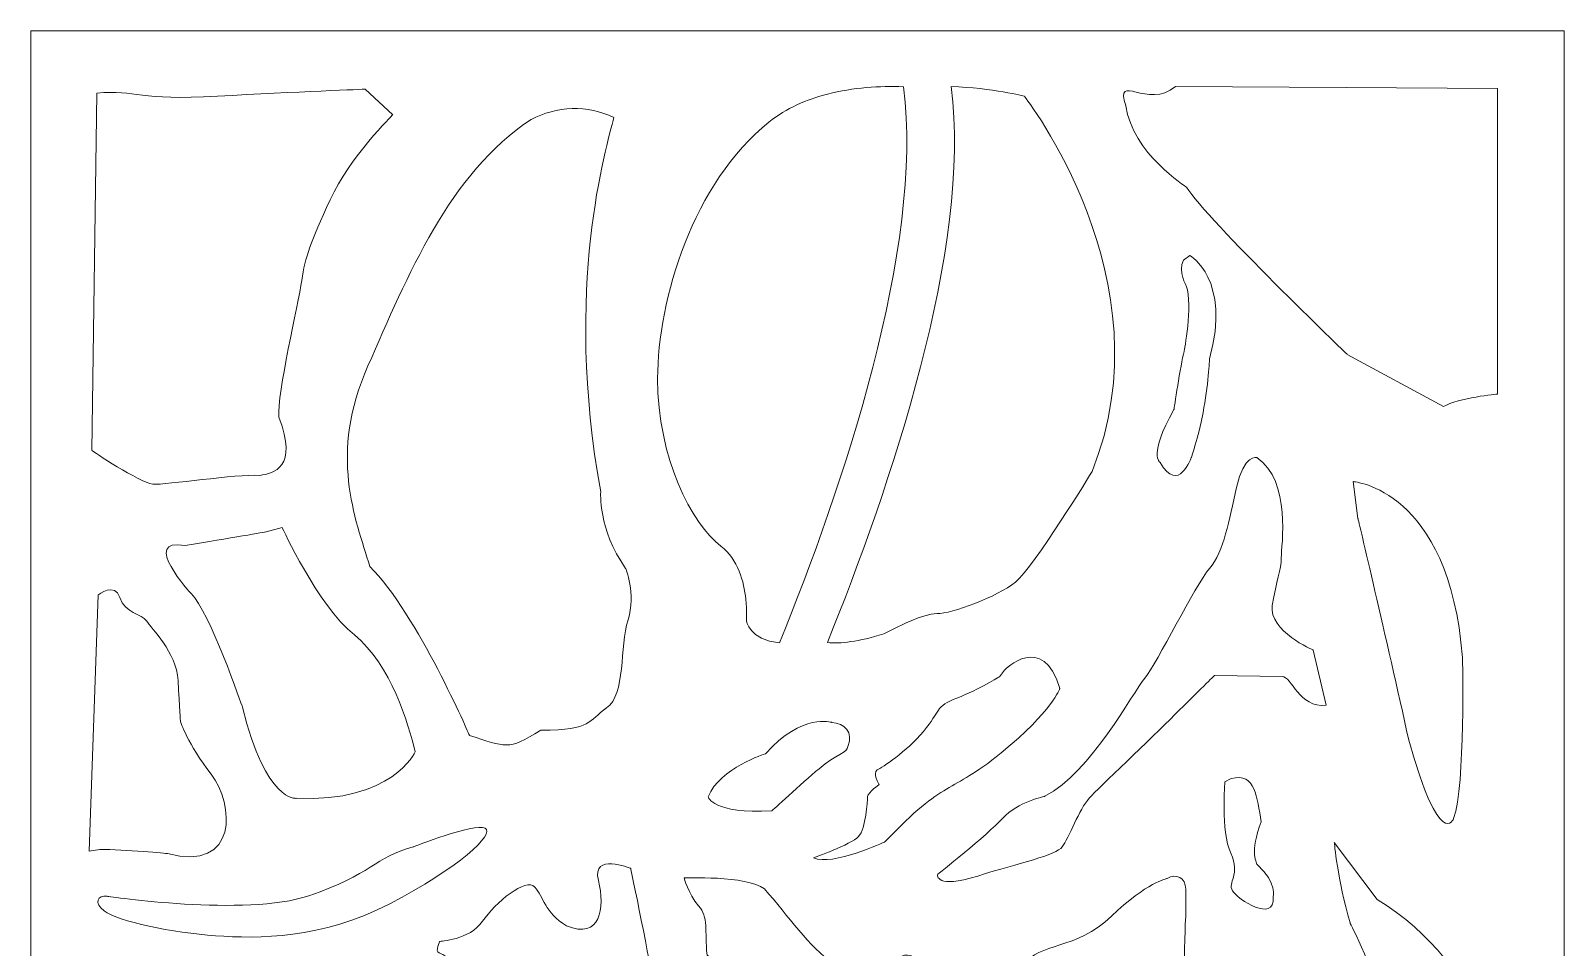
# Model space of a CAD drawing. Header units: centimetres. Extents: x -14.7 to -8.3, y -7.2 to 9.
# Drawn here: x -14.72 to -8.29, y 5.16 to 9 of the extents above; entities that cross this region are included whole.
import ezdxf

# ---------------------------------------------------------------- set-up
doc = ezdxf.new("R2010")
doc.units = ezdxf.units.CM
doc.header["$MEASUREMENT"] = 0
doc.layers.add('layer 1', color=7, linetype='Continuous')

msp = doc.modelspace()

# ---------------------------------------------------------------- linework, layer by layer
at = {"layer": 'layer 1', "lineweight": 9}
for points, knots in [([(-14.72097, 0.1571), (-14.72097, 0.1571), (-14.72097, 0.15772), (-14.72097, 0.15772), (-14.72097, 0.15772), (-14.72097, 0.15772), (-14.72097, 9.00077), (-14.72097, 9.00077), (-14.72097, 9.00077), (-14.72097, 9.00077), (-8.28958, 9.00077), (-8.28958, 9.00077), (-8.28958, 9.00077), (-8.28958, 9.00077), (-8.28958, 0.15729), (-8.28958, 0.15729), (-8.28958, 0.15729), (-8.28958, 0.15729), (-8.28958, 0.1571), (-8.28958, 0.1571), (-8.28958, 0.1571), (-8.28958, 0.1571), (-8.28958, -7.21906), (-8.28958, -7.21906), (-8.28958, -7.21906), (-8.28958, -7.21906), (-14.72097, -7.21906), (-14.72097, -7.21906), (-14.72097, -7.21906), (-14.72097, -7.21906), (-14.72097, 0.1571), (-14.72097, 0.1571)], [0, 0, 0, 0, 0.1111111, 0.1111111, 0.1111111, 0.1111111, 0.2222222, 0.2222222, 0.2222222, 0.2222222, 0.3333333, 0.3333333, 0.3333333, 0.3333333, 0.4444444, 0.4444444, 0.4444444, 0.4444444, 0.5555556, 0.5555556, 0.5555556, 0.5555556, 0.6666667, 0.6666667, 0.6666667, 0.6666667, 0.7777778, 0.7777778, 0.7777778, 0.7777778, 1, 1, 1, 1]), ([(-10.12811, 8.68572), (-10.17553, 8.8302), (-10.03518, 8.66832), (-9.9206, 8.76674), (-9.9206, 8.76674), (-9.9206, 8.76674), (-9.20412, 8.76269), (-9.20412, 8.76269), (-9.20412, 8.76269), (-9.20412, 8.76269), (-8.56986, 8.75864), (-8.56986, 8.75864), (-8.56986, 8.75864), (-8.56986, 8.75864), (-8.56986, 7.47848), (-8.56986, 7.47848), (-8.56986, 7.47848), (-8.56986, 7.47848), (-8.7343, 7.46226), (-8.79693, 7.4258), (-8.79693, 7.4258), (-8.79693, 7.4258), (-9.20021, 7.64458), (-9.20021, 7.64458), (-9.20021, 7.64458), (-9.20021, 7.64458), (-9.78748, 8.20768), (-9.87361, 8.34542), (-9.87361, 8.34542), (-9.87361, 8.34542), (-10.1007, 8.48723), (-10.12811, 8.68572)], [0, 0, 0, 0, 0.1111111, 0.1111111, 0.1111111, 0.1111111, 0.2222222, 0.2222222, 0.2222222, 0.2222222, 0.3333333, 0.3333333, 0.3333333, 0.3333333, 0.4444444, 0.4444444, 0.4444444, 0.4444444, 0.5555556, 0.5555556, 0.5555556, 0.5555556, 0.6666667, 0.6666667, 0.6666667, 0.6666667, 0.7777778, 0.7777778, 0.7777778, 0.7777778, 1, 1, 1, 1]), ([(-14.44363, 8.73941), (-14.44363, 8.73941), (-14.46417, 7.24151), (-14.46417, 7.24151), (-14.46417, 7.24151), (-14.46417, 7.24151), (-14.26549, 7.10823), (-14.20895, 7.10018), (-14.20895, 7.10018), (-14.15239, 7.09749), (-13.86115, 7.14303), (-13.75937, 7.13768), (-13.75937, 7.13768), (-13.70315, 7.14563), (-13.59749, 7.16982), (-13.68021, 7.38144), (-13.68021, 7.38144), (-13.68869, 7.48054), (-13.5982, 7.85555), (-13.58407, 7.95467), (-13.58407, 7.95467), (-13.56994, 8.05379), (-13.54731, 8.11272), (-13.46531, 8.29218), (-13.46531, 8.29218), (-13.38332, 8.47166), (-13.20238, 8.64845), (-13.20238, 8.64845), (-13.20238, 8.64845), (-13.20238, 8.64845), (-13.31829, 8.75559), (-13.31829, 8.75559), (-13.31829, 8.75559), (-13.31829, 8.75559), (-13.60388, 8.74487), (-13.93751, 8.72612), (-13.93751, 8.72612), (-14.27115, 8.70738), (-14.27399, 8.75281), (-14.44363, 8.73941)], [0, 0, 0, 0, 0.0909091, 0.0909091, 0.0909091, 0.0909091, 0.1818182, 0.1818182, 0.1818182, 0.1818182, 0.2727273, 0.2727273, 0.2727273, 0.2727273, 0.3636364, 0.3636364, 0.3636364, 0.3636364, 0.4545455, 0.4545455, 0.4545455, 0.4545455, 0.5454545, 0.5454545, 0.5454545, 0.5454545, 0.6363636, 0.6363636, 0.6363636, 0.6363636, 0.7272727, 0.7272727, 0.7272727, 0.7272727, 0.8181818, 0.8181818, 0.8181818, 0.8181818, 1, 1, 1, 1]), ([(-11.58031, 6.43586), (-11.70947, 6.44669), (-11.71945, 6.52983), (-11.71945, 6.52983), (-11.71945, 6.52983), (-11.71945, 6.52983), (-11.71639, 6.56817), (-11.72207, 6.6196), (-11.72207, 6.6196), (-11.72989, 6.69053), (-11.75432, 6.78637), (-11.82629, 6.84097), (-11.82629, 6.84097), (-11.95045, 6.93516), (-12.09193, 7.21204), (-12.09193, 7.54316), (-12.09193, 7.54316), (-12.09193, 7.87427), (-11.94212, 8.36474), (-11.62486, 8.61773), (-11.62486, 8.61773), (-11.55221, 8.67567), (-11.46713, 8.71265), (-11.37917, 8.7353), (-11.37917, 8.7353), (-11.27176, 8.76297), (-11.16003, 8.76924), (-11.06121, 8.76595), (-11.06121, 8.76595), (-10.97298, 8.09432), (-11.31817, 7.08198), (-11.58031, 6.43586)], [0, 0, 0, 0, 0.1111111, 0.1111111, 0.1111111, 0.1111111, 0.2222222, 0.2222222, 0.2222222, 0.2222222, 0.3333333, 0.3333333, 0.3333333, 0.3333333, 0.4444444, 0.4444444, 0.4444444, 0.4444444, 0.5555556, 0.5555556, 0.5555556, 0.5555556, 0.6666667, 0.6666667, 0.6666667, 0.6666667, 0.7777778, 0.7777778, 0.7777778, 0.7777778, 1, 1, 1, 1]), ([(-11.14389, 6.47354), (-11.24948, 6.44044), (-11.32546, 6.43208), (-11.38011, 6.43665), (-11.38011, 6.43665), (-11.11797, 7.08278), (-10.77278, 8.09512), (-10.861, 8.76674), (-10.861, 8.76674), (-10.6874, 8.76097), (-10.55371, 8.72583), (-10.55371, 8.72583), (-10.55371, 8.72583), (-10.55371, 8.72583), (-9.94689, 7.95515), (-10.26997, 7.15369), (-10.26997, 7.15369), (-10.26997, 7.15369), (-10.51415, 6.75359), (-10.59121, 6.69066), (-10.59121, 6.69066), (-10.66829, 6.62772), (-10.85928, 6.55815), (-10.91959, 6.55815), (-10.91959, 6.55815), (-10.97991, 6.55815), (-11.08714, 6.50184), (-11.08714, 6.50184), (-11.08714, 6.50184), (-11.08714, 6.50184), (-11.14389, 6.47354), (-11.14389, 6.47354)], [0, 0, 0, 0, 0.1111111, 0.1111111, 0.1111111, 0.1111111, 0.2222222, 0.2222222, 0.2222222, 0.2222222, 0.3333333, 0.3333333, 0.3333333, 0.3333333, 0.4444444, 0.4444444, 0.4444444, 0.4444444, 0.5555556, 0.5555556, 0.5555556, 0.5555556, 0.6666667, 0.6666667, 0.6666667, 0.6666667, 0.7777778, 0.7777778, 0.7777778, 0.7777778, 1, 1, 1, 1]), ([(-12.62244, 8.6287), (-12.51634, 8.68508), (-12.38503, 8.6909), (-12.27566, 8.63692), (-12.27566, 8.63692), (-12.30573, 8.51205), (-12.48712, 7.92969), (-12.33045, 7.06885), (-12.33045, 7.06885), (-12.33045, 7.06885), (-12.34289, 6.91321), (-12.226, 6.74802), (-12.226, 6.74802), (-12.226, 6.74802), (-12.18123, 6.64319), (-12.21605, 6.53201), (-12.21605, 6.53201), (-12.25087, 6.42084), (-12.22599, 6.21755), (-12.30558, 6.16354), (-12.30558, 6.16354), (-12.38517, 6.10953), (-12.36173, 6.07015), (-12.58114, 6.07015), (-12.58114, 6.07015), (-12.72385, 5.98095), (-12.72569, 6.00123), (-12.88058, 6.04706), (-12.88058, 6.04706), (-12.88058, 6.04706), (-13.0974, 6.5548), (-13.29875, 6.75594), (-13.29875, 6.75594), (-13.36071, 6.96037), (-13.47169, 7.22414), (-13.30649, 7.59671), (-13.30649, 7.59671), (-13.14129, 7.96928), (-12.96576, 8.40449), (-12.62244, 8.6287)], [0, 0, 0, 0, 0.0909091, 0.0909091, 0.0909091, 0.0909091, 0.1818182, 0.1818182, 0.1818182, 0.1818182, 0.2727273, 0.2727273, 0.2727273, 0.2727273, 0.3636364, 0.3636364, 0.3636364, 0.3636364, 0.4545455, 0.4545455, 0.4545455, 0.4545455, 0.5454545, 0.5454545, 0.5454545, 0.5454545, 0.6363636, 0.6363636, 0.6363636, 0.6363636, 0.7272727, 0.7272727, 0.7272727, 0.7272727, 0.8181818, 0.8181818, 0.8181818, 0.8181818, 1, 1, 1, 1]), ([(-9.88696, 8.03973), (-9.88696, 8.03973), (-9.8595, 8.05871), (-9.8595, 8.05871), (-9.8595, 8.05871), (-9.8595, 8.05871), (-9.68554, 7.96064), (-9.77709, 7.62531), (-9.77709, 7.62531), (-9.77709, 7.62531), (-9.7832, 7.51143), (-9.80456, 7.40071), (-9.80456, 7.40071), (-9.82592, 7.28999), (-9.85339, 7.21406), (-9.85339, 7.21406), (-9.85339, 7.21406), (-9.85339, 7.21406), (-9.90832, 7.05589), (-9.98461, 7.19192), (-9.98461, 7.19192), (-9.98461, 7.19192), (-10.0365, 7.22039), (-9.92663, 7.41336), (-9.92663, 7.41336), (-9.92663, 7.41336), (-9.89917, 7.60001), (-9.88391, 7.65695), (-9.88391, 7.65695), (-9.88391, 7.65695), (-9.84729, 7.84676), (-9.87475, 7.93217), (-9.87475, 7.93217), (-9.87475, 7.93217), (-9.91137, 7.98912), (-9.88696, 8.03973)], [0, 0, 0, 0, 0.1, 0.1, 0.1, 0.1, 0.2, 0.2, 0.2, 0.2, 0.3, 0.3, 0.3, 0.3, 0.4, 0.4, 0.4, 0.4, 0.5, 0.5, 0.5, 0.5, 0.6, 0.6, 0.6, 0.6, 0.7, 0.7, 0.7, 0.7, 0.8, 0.8, 0.8, 0.8, 1, 1, 1, 1]), ([(-9.28855, 6.17426), (-9.28855, 6.17426), (-9.34226, 6.40532), (-9.34226, 6.40532), (-9.34226, 6.40532), (-9.34226, 6.40532), (-9.53025, 6.48605), (-9.51413, 6.59184), (-9.51413, 6.59184), (-9.49802, 6.69763), (-9.47654, 6.74217), (-9.47654, 6.79228), (-9.47654, 6.79228), (-9.47654, 6.84239), (-9.43357, 7.11242), (-9.57858, 7.21264), (-9.57858, 7.21264), (-9.57858, 7.21264), (-9.63229, 7.22656), (-9.66452, 7.08737), (-9.66452, 7.08737), (-9.69675, 6.94817), (-9.71555, 6.82012), (-9.77731, 6.74774), (-9.77731, 6.74774), (-9.83908, 6.67536), (-9.99753, 6.34965), (-10.04855, 6.2884), (-10.04855, 6.2884), (-10.09958, 6.22715), (-10.27414, 5.89309), (-10.4675, 5.79287), (-10.4675, 5.79287), (-10.4675, 5.79287), (-10.58029, 5.7706), (-10.64475, 5.70101), (-10.64475, 5.70101), (-10.7092, 5.63141), (-10.91867, 5.46438), (-10.91867, 5.46438), (-10.91867, 5.46438), (-10.91867, 5.46438), (-10.92673, 5.40313), (-10.74948, 5.45881), (-10.74948, 5.45881), (-10.57224, 5.51449), (-10.42185, 5.54511), (-10.39499, 5.5813), (-10.39499, 5.5813), (-10.36814, 5.61749), (-10.32248, 5.73998), (-10.2822, 5.78452), (-10.2822, 5.78452), (-10.24192, 5.82906), (-10.0217, 6.03507), (-9.92234, 6.13529), (-9.92234, 6.13529), (-9.82297, 6.23551), (-9.75583, 6.29954), (-9.75583, 6.29954), (-9.75583, 6.29954), (-9.75583, 6.29954), (-9.47284, 6.29552), (-9.47284, 6.29552), (-9.47284, 6.29552), (-9.43344, 6.29498), (-9.40061, 6.16242), (-9.28855, 6.17426)], [0, 0, 0, 0, 0.0555556, 0.0555556, 0.0555556, 0.0555556, 0.1111111, 0.1111111, 0.1111111, 0.1111111, 0.1666667, 0.1666667, 0.1666667, 0.1666667, 0.2222222, 0.2222222, 0.2222222, 0.2222222, 0.2777778, 0.2777778, 0.2777778, 0.2777778, 0.3333333, 0.3333333, 0.3333333, 0.3333333, 0.3888889, 0.3888889, 0.3888889, 0.3888889, 0.4444444, 0.4444444, 0.4444444, 0.4444444, 0.5, 0.5, 0.5, 0.5, 0.5555556, 0.5555556, 0.5555556, 0.5555556, 0.6111111, 0.6111111, 0.6111111, 0.6111111, 0.6666667, 0.6666667, 0.6666667, 0.6666667, 0.7222222, 0.7222222, 0.7222222, 0.7222222, 0.7777778, 0.7777778, 0.7777778, 0.7777778, 0.8333333, 0.8333333, 0.8333333, 0.8333333, 0.8888889, 0.8888889, 0.8888889, 0.8888889, 1, 1, 1, 1]), ([(-9.17467, 7.11141), (-9.17467, 7.11141), (-8.77351, 7.08317), (-8.71656, 6.3747), (-8.71656, 6.3747), (-8.71656, 6.3747), (-8.70418, 5.83821), (-8.7537, 5.69959), (-8.7537, 5.69959), (-8.7537, 5.69959), (-8.81066, 5.55584), (-8.9419, 6.02816), (-8.9419, 6.02816), (-9.036, 6.45427), (-9.15486, 6.95739), (-9.15486, 6.95739), (-9.15486, 6.95739), (-9.15486, 6.95739), (-9.17467, 7.11141), (-9.17467, 7.11141)], [0, 0, 0, 0, 0.1666667, 0.1666667, 0.1666667, 0.1666667, 0.3333333, 0.3333333, 0.3333333, 0.3333333, 0.5, 0.5, 0.5, 0.5, 0.6666667, 0.6666667, 0.6666667, 0.6666667, 1, 1, 1, 1]), ([(-13.73307, 6.90104), (-13.73307, 6.90104), (-13.8846, 6.87426), (-14.07307, 6.84368), (-14.07307, 6.84368), (-14.26525, 6.8781), (-14.04719, 6.64102), (-14.04719, 6.64102), (-14.04719, 6.64102), (-13.97327, 6.5722), (-13.83285, 6.16686), (-13.83285, 6.16686), (-13.83285, 6.16686), (-13.73307, 5.76535), (-13.60743, 5.78447), (-13.60743, 5.78447), (-13.60743, 5.78447), (-13.20461, 5.76536), (-13.10852, 5.97949), (-13.10852, 5.97949), (-13.10852, 5.97949), (-13.13808, 6.09804), (-13.20831, 6.34275), (-13.36353, 6.46894), (-13.36353, 6.46894), (-13.51875, 6.59514), (-13.66597, 6.91908), (-13.66597, 6.91908), (-13.66597, 6.91908), (-13.66597, 6.91908), (-13.73307, 6.90104), (-13.73307, 6.90104)], [0, 0, 0, 0, 0.1111111, 0.1111111, 0.1111111, 0.1111111, 0.2222222, 0.2222222, 0.2222222, 0.2222222, 0.3333333, 0.3333333, 0.3333333, 0.3333333, 0.4444444, 0.4444444, 0.4444444, 0.4444444, 0.5555556, 0.5555556, 0.5555556, 0.5555556, 0.6666667, 0.6666667, 0.6666667, 0.6666667, 0.7777778, 0.7777778, 0.7777778, 0.7777778, 1, 1, 1, 1]), ([(-14.4313, 5.57027), (-14.4313, 5.57027), (-14.47528, 5.56326), (-14.47528, 5.56326), (-14.47528, 5.56326), (-14.47528, 5.56326), (-14.43806, 6.63638), (-14.43806, 6.63638), (-14.43806, 6.63638), (-14.43806, 6.63638), (-14.36702, 6.69249), (-14.34672, 6.62586), (-14.34672, 6.62586), (-14.32642, 6.55923), (-14.25537, 6.55923), (-14.23508, 6.52767), (-14.23508, 6.52767), (-14.21478, 6.4961), (-14.1099, 6.39791), (-14.10314, 6.27867), (-14.10314, 6.27867), (-14.09637, 6.15944), (-14.09299, 6.10684), (-14.09299, 6.10684), (-14.09299, 6.10684), (-14.09299, 6.10684), (-14.06254, 6.01215), (-13.96443, 5.8859), (-13.96443, 5.8859), (-13.86632, 5.75965), (-13.8494, 5.47558), (-14.14712, 5.55274), (-14.14712, 5.55274), (-14.14712, 5.55274), (-14.32642, 5.57027), (-14.4313, 5.57027)], [0, 0, 0, 0, 0.1, 0.1, 0.1, 0.1, 0.2, 0.2, 0.2, 0.2, 0.3, 0.3, 0.3, 0.3, 0.4, 0.4, 0.4, 0.4, 0.5, 0.5, 0.5, 0.5, 0.6, 0.6, 0.6, 0.6, 0.7, 0.7, 0.7, 0.7, 0.8, 0.8, 0.8, 0.8, 1, 1, 1, 1]), ([(-10.65851, 6.29391), (-10.65851, 6.29391), (-10.63753, 6.32168), (-10.63753, 6.32168), (-10.63753, 6.32168), (-10.63753, 6.32168), (-10.47514, 6.48594), (-10.40551, 6.24429), (-10.40551, 6.24429), (-10.40551, 6.24429), (-10.43494, 6.15143), (-10.65179, 5.97444), (-10.65179, 5.97444), (-10.86864, 5.79745), (-10.88233, 5.87257), (-11.13852, 5.60191), (-11.13852, 5.60191), (-11.13852, 5.60191), (-11.35964, 5.49867), (-11.43785, 5.53495), (-11.43785, 5.53495), (-11.43785, 5.53495), (-11.28145, 5.59075), (-11.24908, 5.62423), (-11.24908, 5.62423), (-11.21672, 5.65771), (-11.21401, 5.7721), (-11.21133, 5.79164), (-11.21133, 5.79164), (-11.20864, 5.81118), (-11.1628, 5.84188), (-11.1628, 5.84188), (-11.1628, 5.84188), (-11.1628, 5.84188), (-11.19248, 5.89211), (-11.17089, 5.90327), (-11.17089, 5.90327), (-11.1493, 5.91442), (-11.04955, 5.97863), (-10.97672, 6.06511), (-10.97672, 6.06511), (-10.9039, 6.15159), (-10.93086, 6.16833), (-10.83648, 6.20461), (-10.83648, 6.20461), (-10.7421, 6.24089), (-10.65851, 6.29391), (-10.65851, 6.29391)], [0, 0, 0, 0, 0.0769231, 0.0769231, 0.0769231, 0.0769231, 0.1538462, 0.1538462, 0.1538462, 0.1538462, 0.2307692, 0.2307692, 0.2307692, 0.2307692, 0.3076923, 0.3076923, 0.3076923, 0.3076923, 0.3846154, 0.3846154, 0.3846154, 0.3846154, 0.4615385, 0.4615385, 0.4615385, 0.4615385, 0.5384615, 0.5384615, 0.5384615, 0.5384615, 0.6153846, 0.6153846, 0.6153846, 0.6153846, 0.6923077, 0.6923077, 0.6923077, 0.6923077, 0.7692308, 0.7692308, 0.7692308, 0.7692308, 0.8461538, 0.8461538, 0.8461538, 0.8461538, 1, 1, 1, 1]), ([(-11.36142, 6.10264), (-11.36142, 6.10264), (-11.48531, 6.14423), (-11.63931, 5.97102), (-11.63931, 5.97102), (-11.63931, 5.97102), (-11.83012, 5.91211), (-11.88034, 5.79087), (-11.88034, 5.79087), (-11.88034, 5.79087), (-11.86027, 5.71811), (-11.61252, 5.73197), (-11.61252, 5.73197), (-11.61252, 5.73197), (-11.48865, 5.84631), (-11.41499, 5.90865), (-11.41499, 5.90865), (-11.34133, 5.971), (-11.29447, 5.97447), (-11.29447, 6.00219), (-11.29447, 6.00219), (-11.26845, 6.06094), (-11.30912, 6.09903), (-11.36142, 6.10264)], [0, 0, 0, 0, 0.1428571, 0.1428571, 0.1428571, 0.1428571, 0.2857143, 0.2857143, 0.2857143, 0.2857143, 0.4285714, 0.4285714, 0.4285714, 0.4285714, 0.5714286, 0.5714286, 0.5714286, 0.5714286, 0.7142857, 0.7142857, 0.7142857, 0.7142857, 1, 1, 1, 1]), ([(-9.68623, 5.86771), (-9.68623, 5.86771), (-9.71311, 5.85359), (-9.71311, 5.85359), (-9.71311, 5.85359), (-9.71311, 5.85359), (-9.73051, 5.64779), (-9.68841, 5.55464), (-9.68841, 5.55464), (-9.64632, 5.46148), (-9.70294, 5.43294), (-9.68116, 5.39688), (-9.68116, 5.39688), (-9.65938, 5.36081), (-9.50327, 5.26088), (-9.51054, 5.36996), (-9.51054, 5.36996), (-9.51054, 5.36996), (-9.49113, 5.42889), (-9.57717, 5.50662), (-9.57717, 5.50662), (-9.57717, 5.50662), (-9.61233, 5.55926), (-9.56022, 5.68591), (-9.56022, 5.68591), (-9.5796, 5.78873), (-9.58324, 5.89279), (-9.68623, 5.86771)], [0, 0, 0, 0, 0.125, 0.125, 0.125, 0.125, 0.25, 0.25, 0.25, 0.25, 0.375, 0.375, 0.375, 0.375, 0.5, 0.5, 0.5, 0.5, 0.625, 0.625, 0.625, 0.625, 0.75, 0.75, 0.75, 0.75, 1, 1, 1, 1]), ([(-14.39966, 5.37385), (-14.39966, 5.37385), (-13.81882, 5.28688), (-13.55394, 5.3762), (-13.55394, 5.3762), (-13.28907, 5.46552), (-13.27949, 5.53762), (-13.11674, 5.58063), (-13.11674, 5.58063), (-13.11674, 5.58063), (-12.86126, 5.68184), (-12.81521, 5.65923), (-12.81521, 5.65923), (-12.76915, 5.63662), (-12.92913, 5.49088), (-13.21516, 5.34263), (-13.21516, 5.34263), (-13.50119, 5.19438), (-13.76786, 5.19608), (-13.9453, 5.20832), (-13.9453, 5.20832), (-14.12274, 5.22055), (-14.35638, 5.26951), (-14.41257, 5.31235), (-14.41257, 5.31235), (-14.45782, 5.34686), (-14.43975, 5.3796), (-14.39966, 5.37385)], [0, 0, 0, 0, 0.125, 0.125, 0.125, 0.125, 0.25, 0.25, 0.25, 0.25, 0.375, 0.375, 0.375, 0.375, 0.5, 0.5, 0.5, 0.5, 0.625, 0.625, 0.625, 0.625, 0.75, 0.75, 0.75, 0.75, 1, 1, 1, 1]), ([(-8.69684, 3.87674), (-8.69684, 3.87674), (-8.61828, 3.79666), (-8.61828, 3.79666), (-8.61828, 3.79666), (-8.61828, 3.79666), (-8.62445, 4.03344), (-8.62445, 4.24461), (-8.62445, 4.24461), (-8.62445, 4.45579), (-8.61622, 4.46219), (-8.61622, 4.58164), (-8.61622, 4.58164), (-8.61622, 4.70109), (-8.59564, 4.82268), (-8.64503, 4.908), (-8.64503, 4.908), (-8.69441, 4.99333), (-8.84669, 5.22796), (-9.0751, 5.36022), (-9.0751, 5.36022), (-9.0751, 5.36022), (-9.25412, 5.59912), (-9.25412, 5.59912), (-9.25412, 5.59912), (-9.25412, 5.59912), (-9.24178, 5.44767), (-9.18828, 5.2621), (-9.18828, 5.2621), (-9.18828, 5.2621), (-9.08127, 5.05945), (-9.02365, 4.83121), (-9.02365, 4.83121), (-8.96604, 4.60297), (-8.89618, 4.45965), (-8.89271, 4.43992), (-8.89271, 4.43992), (-8.88924, 4.42018), (-8.87365, 4.25517), (-8.85284, 4.15294), (-8.85284, 4.15294), (-8.83204, 4.05072), (-8.75576, 3.93593), (-8.69684, 3.87674)], [0, 0, 0, 0, 0.0833333, 0.0833333, 0.0833333, 0.0833333, 0.1666667, 0.1666667, 0.1666667, 0.1666667, 0.25, 0.25, 0.25, 0.25, 0.3333333, 0.3333333, 0.3333333, 0.3333333, 0.4166667, 0.4166667, 0.4166667, 0.4166667, 0.5, 0.5, 0.5, 0.5, 0.5833333, 0.5833333, 0.5833333, 0.5833333, 0.6666667, 0.6666667, 0.6666667, 0.6666667, 0.75, 0.75, 0.75, 0.75, 0.8333333, 0.8333333, 0.8333333, 0.8333333, 1, 1, 1, 1]), ([(-11.7378, 4.59518), (-11.7378, 4.59518), (-11.81652, 4.62324), (-11.93595, 4.74963), (-11.93595, 4.74963), (-12.05539, 4.87603), (-12.10155, 4.9041), (-12.10968, 4.99118), (-12.10968, 4.99118), (-12.1178, 5.07825), (-12.20466, 5.49111), (-12.20466, 5.49111), (-12.20466, 5.49111), (-12.20466, 5.49111), (-12.37024, 5.5585), (-12.34039, 5.44055), (-12.34039, 5.44055), (-12.31054, 5.3226), (-12.33225, 5.19339), (-12.47339, 5.24957), (-12.47339, 5.24957), (-12.5684, 5.30855), (-12.5684, 5.37036), (-12.6064, 5.41248), (-12.6064, 5.41248), (-12.6444, 5.4546), (-12.77196, 5.34789), (-12.82625, 5.26924), (-12.82625, 5.26924), (-12.88053, 5.19058), (-13.00539, 5.18498), (-13.00539, 5.18498), (-13.00539, 5.18498), (-13.00539, 5.18498), (-13.02712, 5.14282), (-13.00811, 5.13722), (-13.00811, 5.13722), (-12.98911, 5.13162), (-12.58469, 4.88447), (-12.38925, 4.75807), (-12.38925, 4.75807), (-12.15038, 4.65135), (-11.91422, 4.56709), (-11.83823, 4.56147), (-11.83823, 4.56147), (-11.80487, 4.55901), (-11.71898, 4.54326), (-11.7378, 4.59518)], [0, 0, 0, 0, 0.0769231, 0.0769231, 0.0769231, 0.0769231, 0.1538462, 0.1538462, 0.1538462, 0.1538462, 0.2307692, 0.2307692, 0.2307692, 0.2307692, 0.3076923, 0.3076923, 0.3076923, 0.3076923, 0.3846154, 0.3846154, 0.3846154, 0.3846154, 0.4615385, 0.4615385, 0.4615385, 0.4615385, 0.5384615, 0.5384615, 0.5384615, 0.5384615, 0.6153846, 0.6153846, 0.6153846, 0.6153846, 0.6923077, 0.6923077, 0.6923077, 0.6923077, 0.7692308, 0.7692308, 0.7692308, 0.7692308, 0.8461538, 0.8461538, 0.8461538, 0.8461538, 1, 1, 1, 1]), ([(-9.95449, 5.44876), (-9.95449, 5.44876), (-10.04106, 5.43292), (-10.18873, 5.29041), (-10.18873, 5.29041), (-10.3364, 5.14788), (-10.49467, 5.17932), (-10.55394, 5.08809), (-10.55394, 5.08809), (-10.61322, 4.99685), (-10.82946, 4.63177), (-10.91035, 4.55474), (-10.91035, 4.55474), (-10.91035, 4.55474), (-10.82363, 4.5267), (-10.6294, 4.54266), (-10.6294, 4.54266), (-10.6294, 4.54266), (-10.23785, 4.46609), (-10.09296, 4.48205), (-10.09296, 4.48205), (-9.94806, 4.49802), (-9.88948, 4.55223), (-9.84632, 4.55543), (-9.84632, 4.55543), (-9.80316, 4.55863), (-9.74765, 4.57777), (-9.71991, 4.56501), (-9.71991, 4.56501), (-9.69216, 4.55225), (-9.5966, 4.62878), (-9.71375, 4.75959), (-9.71375, 4.75959), (-9.8309, 4.8904), (-9.88331, 4.9223), (-9.88331, 5.05947), (-9.88331, 5.05947), (-9.88331, 5.19664), (-9.87715, 5.29234), (-9.87715, 5.29234), (-9.87715, 5.29234), (-9.87715, 5.29234), (-9.87715, 5.404), (-9.87715, 5.404), (-9.87715, 5.404), (-9.87715, 5.45274), (-9.91927, 5.47112), (-9.95449, 5.44876)], [0, 0, 0, 0, 0.0769231, 0.0769231, 0.0769231, 0.0769231, 0.1538462, 0.1538462, 0.1538462, 0.1538462, 0.2307692, 0.2307692, 0.2307692, 0.2307692, 0.3076923, 0.3076923, 0.3076923, 0.3076923, 0.3846154, 0.3846154, 0.3846154, 0.3846154, 0.4615385, 0.4615385, 0.4615385, 0.4615385, 0.5384615, 0.5384615, 0.5384615, 0.5384615, 0.6153846, 0.6153846, 0.6153846, 0.6153846, 0.6923077, 0.6923077, 0.6923077, 0.6923077, 0.7692308, 0.7692308, 0.7692308, 0.7692308, 0.8461538, 0.8461538, 0.8461538, 0.8461538, 1, 1, 1, 1]), ([(-11.14811, 5.00793), (-11.14811, 5.00793), (-11.12621, 5.07321), (-11.12621, 5.07321), (-11.12621, 5.07321), (-11.12621, 5.07321), (-11.02217, 5.21795), (-10.97563, 5.03631), (-10.97563, 5.03631), (-11.00574, 4.89725), (-11.06598, 4.8121), (-11.41642, 4.6106), (-11.41642, 4.6106), (-11.41642, 4.6106), (-11.50403, 4.61628), (-11.59712, 4.81494), (-11.59712, 4.81494), (-11.59712, 4.81494), (-11.73675, 5.01928), (-11.8846, 5.12713), (-11.8846, 5.12713), (-11.89555, 5.23498), (-11.87638, 5.28323), (-11.92019, 5.33431), (-11.92019, 5.33431), (-11.96399, 5.3854), (-11.98042, 5.45068), (-11.98042, 5.45068), (-11.98042, 5.45068), (-11.98042, 5.45068), (-11.72032, 5.46203), (-11.64366, 5.40527), (-11.64366, 5.40527), (-11.54236, 5.2889), (-11.45749, 5.16403), (-11.35345, 5.09024), (-11.35345, 5.09024), (-11.35345, 5.09024), (-11.28774, 4.9313), (-11.14811, 5.00793)], [0, 0, 0, 0, 0.0909091, 0.0909091, 0.0909091, 0.0909091, 0.1818182, 0.1818182, 0.1818182, 0.1818182, 0.2727273, 0.2727273, 0.2727273, 0.2727273, 0.3636364, 0.3636364, 0.3636364, 0.3636364, 0.4545455, 0.4545455, 0.4545455, 0.4545455, 0.5454545, 0.5454545, 0.5454545, 0.5454545, 0.6363636, 0.6363636, 0.6363636, 0.6363636, 0.7272727, 0.7272727, 0.7272727, 0.7272727, 0.8181818, 0.8181818, 0.8181818, 0.8181818, 1, 1, 1, 1])]:
    msp.add_open_spline(points, degree=3, knots=knots, dxfattribs=at)

doc.saveas('drawing.dxf')
